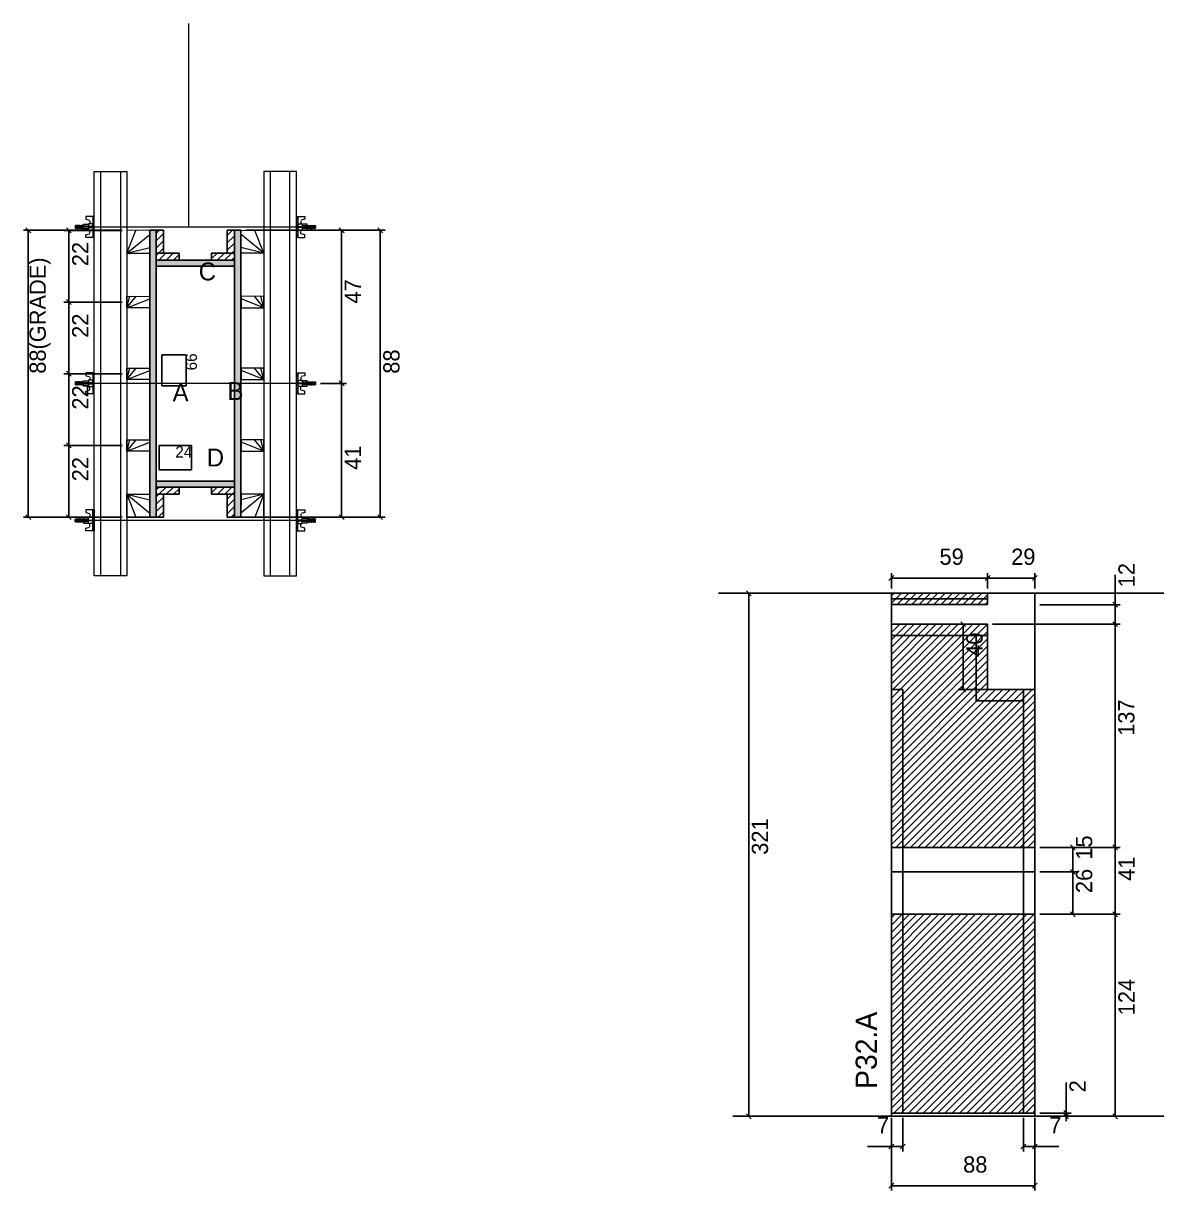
# Model space of a CAD drawing. Header units: metres. Extents: x 2913 to 4262, y 1805 to 2521.
# Drawn here: x 2913 to 3608, y 1805 to 2521 of the extents above; entities that cross this region are included whole.
import ezdxf

# ---------------------------------------------------------------- set-up
doc = ezdxf.new("R2010")
doc.units = ezdxf.units.M
for name, color, linetype in [('CHAPA', 7, 'Continuous'), ('COTA', 7, 'Continuous'), ('Hachura', 7, 'Continuous'), ('Madeira', 7, 'Continuous'), ('NIVEL 2° PAV.', 7, 'Continuous'), ('Nível', 7, 'Continuous'), ('Painéis', 7, 'Continuous'), ('Perfil Metálico', 7, 'Continuous'), ('SARR_2.2x7', 7, 'Continuous'), ('SARRAFO', 7, 'Continuous'), ('Texto Seção', 7, 'Continuous'), ('TEXTO_GERAL', 7, 'Continuous')]:
    doc.layers.add(name, color=color, linetype=linetype)

msp = doc.modelspace()

# ---------------------------------------------------------------- hatches: boundary and pattern name
at = {"layer": 'Hachura'}
h = msp.add_hatch(color=7, dxfattribs=at)
h.dxf.hatch_style = 1
h.paths.add_polyline_path([(2994.07, 2394.36), (2990.07, 2394.36), (2990.07, 2218.36), (2994.07, 2218.36), (2994.07, 2394.36)])
h = msp.add_hatch(dxfattribs=at)
h.set_pattern_fill('ANSI31')
h.paths.add_polyline_path([(2994.07, 2380.36), (2998.47, 2380.36), (2998.47, 2394.36), (2994.07, 2394.36), (2994.07, 2380.36)])
h = msp.add_hatch(dxfattribs=at)
h.set_pattern_fill('ANSI31')
h.paths.add_polyline_path([(3042.07, 2380.36), (3037.67, 2380.36), (3037.67, 2394.36), (3042.07, 2394.36), (3042.07, 2380.36)])
h = msp.add_hatch(color=7, dxfattribs=at)
h.dxf.hatch_style = 1
h.paths.add_polyline_path([(3042.07, 2394.36), (3046.07, 2394.36), (3046.07, 2218.36), (3042.07, 2218.36), (3042.07, 2394.36)])
h = msp.add_hatch(dxfattribs=at)
h.set_pattern_fill('ANSI31')
h.paths.add_polyline_path([(2994.07, 2375.96), (2994.07, 2380.36), (3008.07, 2380.36), (3008.07, 2375.96), (2994.07, 2375.96)])
h = msp.add_hatch(dxfattribs=at)
h.set_pattern_fill('ANSI31')
h.paths.add_polyline_path([(3042.07, 2375.96), (3042.07, 2380.36), (3028.07, 2380.36), (3028.07, 2375.96), (3042.07, 2375.96)])
h = msp.add_hatch(color=7, dxfattribs=at)
h.dxf.hatch_style = 1
h.paths.add_polyline_path([(3042.07, 2372.36), (3042.07, 2375.96), (2994.07, 2375.96), (2994.07, 2372.36), (3042.07, 2372.36)])
h = msp.add_hatch(color=7, dxfattribs=at)
h.dxf.hatch_style = 1
h.paths.add_polyline_path([(3042.07, 2372.36), (3042.07, 2375.96), (2994.07, 2375.96), (2994.07, 2372.36), (3042.07, 2372.36)])
h = msp.add_hatch(color=7, dxfattribs=at)
h.dxf.hatch_style = 1
h.paths.add_polyline_path([(3042.07, 2236.76), (3042.07, 2240.36), (2994.07, 2240.36), (2994.07, 2236.76), (3042.07, 2236.76)])
h = msp.add_hatch(color=7, dxfattribs=at)
h.dxf.hatch_style = 1
h.paths.add_polyline_path([(3042.07, 2236.76), (3042.07, 2240.36), (2994.07, 2240.36), (2994.07, 2236.76), (3042.07, 2236.76)])
h = msp.add_hatch(dxfattribs=at)
h.set_pattern_fill('ANSI31')
h.paths.add_polyline_path([(2994.07, 2232.36), (2994.07, 2236.76), (3008.07, 2236.76), (3008.07, 2232.36), (2994.07, 2232.36)])
h = msp.add_hatch(dxfattribs=at)
h.set_pattern_fill('ANSI31')
h.paths.add_polyline_path([(3042.07, 2232.36), (3042.07, 2236.76), (3028.07, 2236.76), (3028.07, 2232.36), (3042.07, 2232.36)])
h = msp.add_hatch(dxfattribs=at)
h.set_pattern_fill('ANSI31')
h.paths.add_polyline_path([(2994.07, 2232.36), (2998.47, 2232.36), (2998.47, 2218.36), (2994.07, 2218.36), (2994.07, 2232.36)])
h = msp.add_hatch(dxfattribs=at)
h.set_pattern_fill('ANSI31')
h.paths.add_polyline_path([(3042.07, 2232.36), (3037.67, 2232.36), (3037.67, 2218.36), (3042.07, 2218.36), (3042.07, 2232.36)])
h = msp.add_hatch(dxfattribs=at)
h.set_pattern_fill('ANSI31')
h.paths.add_polyline_path([(3533.23, 1974.65), (3445.23, 1974.65), (3445.23, 1852.65), (3533.23, 1852.65), (3533.23, 1974.65)])
h.paths.add_polyline_path([(3504.23, 2164.65), (3504.23, 2171.65), (3445.23, 2171.65), (3445.23, 2164.65), (3504.23, 2164.65)])
h.paths.add_polyline_path([(3533.23, 2112.65), (3504.23, 2112.65), (3504.23, 2152.65), (3445.23, 2152.65), (3445.23, 2112.65), (3445.23, 2112.65), (3445.23, 2015.65), (3533.23, 2015.65), (3533.23, 2112.65)])

# ---------------------------------------------------------------- linework, layer by layer
at = {"layer": 'CHAPA', "color": 1, "lineweight": 25}
for points in [[(2994.07, 2394.36), (2990.07, 2394.36), (2990.07, 2218.36), (2994.07, 2218.36)], [(2994.07, 2394.36), (2990.07, 2394.36), (2990.07, 2218.36), (2994.07, 2218.36)], [(3042.07, 2394.36), (3046.07, 2394.36), (3046.07, 2218.36), (3042.07, 2218.36)], [(3042.07, 2394.36), (3046.07, 2394.36), (3046.07, 2218.36), (3042.07, 2218.36)], [(3042.07, 2372.36), (3042.07, 2375.96), (2994.07, 2375.96), (2994.07, 2372.36)], [(3042.07, 2372.36), (3042.07, 2375.96), (2994.07, 2375.96), (2994.07, 2372.36)], [(3042.07, 2236.76), (3042.07, 2240.36), (2994.07, 2240.36), (2994.07, 2236.76)], [(3042.07, 2236.76), (3042.07, 2240.36), (2994.07, 2240.36), (2994.07, 2236.76)]]:
    msp.add_lwpolyline(points, close=True, dxfattribs=at)
at = {"layer": 'COTA', "color": 241, "lineweight": 25}
for p, q in [((2973.07, 2394.36), (2912.51, 2394.36)), ((2915.51, 2218.36), (2915.51, 2394.36)), ((2973.06, 2394.34), (2937.44, 2394.34)), ((2940.44, 2394.34), (2940.44, 2350.34)), ((3049.07, 2394.36), (3134.48, 2394.36)), ((3083.07, 2394.36), (3110.79, 2394.36)), ((3107.79, 2394.36), (3107.79, 2300.43)), ((3131.48, 2218.36), (3131.48, 2394.36)), ((2973.06, 2350.34), (2937.44, 2350.34)), ((2973.06, 2350.34), (2937.44, 2350.34)), ((2940.44, 2350.34), (2940.44, 2306.34)), ((2973.06, 2306.34), (2937.44, 2306.34)), ((2973.06, 2306.34), (2937.44, 2306.34)), ((2940.44, 2306.34), (2940.44, 2262.34)), ((3094.87, 2300.43), (3110.79, 2300.43)), ((3094.87, 2300.43), (3110.79, 2300.43)), ((3107.79, 2218.36), (3107.79, 2300.43)), ((2973.06, 2262.34), (2937.44, 2262.34)), ((2973.06, 2262.34), (2937.44, 2262.34)), ((2940.44, 2262.34), (2940.44, 2218.34)), ((2973.07, 2218.36), (2912.51, 2218.36)), ((2973.06, 2218.34), (2937.44, 2218.34)), ((3049.07, 2218.36), (3134.48, 2218.36)), ((3083.07, 2218.36), (3110.79, 2218.36)), ((3504.23, 2171.65), (3533.23, 2171.65)), ((3533.23, 2112.65), (3533.23, 2171.65)), ((3445.23, 2152.65), (3445.23, 2164.65))]:
    msp.add_line(p, q, dxfattribs=at)
at = {"layer": 'COTA', "color": 0, "lineweight": 25}
for p, q in [((2917.01, 2392.86), (2914.01, 2395.86)), ((2941.94, 2392.84), (2938.94, 2395.84)), ((3109.29, 2392.86), (3106.29, 2395.86)), ((3132.98, 2392.86), (3129.98, 2395.86)), ((2938.94, 2351.84), (2941.94, 2348.84)), ((2941.94, 2348.84), (2938.94, 2351.84)), ((2938.94, 2307.84), (2941.94, 2304.84)), ((2941.94, 2304.84), (2938.94, 2307.84)), ((3109.29, 2298.93), (3106.29, 2301.93)), ((3106.29, 2301.93), (3109.29, 2298.93)), ((2938.94, 2263.84), (2941.94, 2260.84)), ((2941.94, 2260.84), (2938.94, 2263.84)), ((2914.01, 2219.86), (2917.01, 2216.86)), ((2938.94, 2219.84), (2941.94, 2216.84)), ((3106.29, 2219.86), (3109.29, 2216.86)), ((3129.98, 2219.86), (3132.98, 2216.86)), ((3446.73, 2182.46), (3443.73, 2179.46)), ((3502.73, 2179.46), (3505.73, 2182.46)), ((3505.73, 2182.46), (3502.73, 2179.46)), ((3531.73, 2179.46), (3534.73, 2182.46)), ((3584.06, 2163.13), (3581.06, 2166.13)), ((3490.78, 2151.15), (3487.78, 2154.15)), ((3584.06, 2151.15), (3581.06, 2154.15)), ((3581.06, 2154.15), (3584.06, 2151.15)), ((3487.78, 2114.15), (3490.78, 2111.15)), ((3581.06, 2017.15), (3584.06, 2014.15)), ((3584.06, 1973.15), (3581.06, 1976.15)), ((3550.99, 1854.15), (3553.99, 1851.15)), ((3553.99, 1849.15), (3550.99, 1852.15)), ((3581.06, 1852.15), (3584.06, 1849.15)), ((3446.73, 1833.64), (3443.73, 1830.64)), ((3450.73, 1830.64), (3453.73, 1833.64)), ((3527.73, 1833.64), (3524.73, 1830.64)), ((3531.73, 1830.64), (3534.73, 1833.64)), ((3446.73, 1809.54), (3443.73, 1806.54)), ((3531.73, 1806.54), (3534.73, 1809.54))]:
    msp.add_line(p, q, dxfattribs=at)
at = {"layer": 'COTA', "color": 180, "lineweight": 25}
for p, q in [((3012.52, 2317.91), (2997.52, 2317.91)), ((2997.52, 2317.91), (2997.52, 2298.91)), ((3012.52, 2298.91), (3012.52, 2317.91)), ((2997.52, 2298.91), (3012.52, 2298.91)), ((3015.62, 2262.36), (2995.95, 2262.36)), ((2995.95, 2262.36), (2995.95, 2247.36)), ((3015.62, 2247.36), (3015.62, 2262.36)), ((2995.95, 2247.36), (3015.62, 2247.36))]:
    msp.add_line(p, q, dxfattribs=at)
at = {"layer": 'COTA', "color": 4, "lineweight": 25}
for p, q in [((3445.23, 2174.65), (3445.23, 2183.96)), ((3504.23, 2180.96), (3445.23, 2180.96)), ((3504.23, 2174.65), (3504.23, 2183.96)), ((3504.23, 2174.65), (3504.23, 2183.96)), ((3533.23, 2180.96), (3504.23, 2180.96)), ((3533.23, 2174.65), (3533.23, 2183.96)), ((3582.56, 2164.63), (3582.56, 2182.94)), ((3536.23, 2164.63), (3585.56, 2164.63)), ((3582.56, 2152.65), (3582.56, 2164.63)), ((3501.23, 2152.65), (3486.28, 2152.65)), ((3489.28, 2112.65), (3489.28, 2152.65)), ((3507.23, 2152.65), (3585.56, 2152.65)), ((3507.23, 2152.65), (3585.56, 2152.65)), ((3582.56, 2015.65), (3582.56, 2152.65)), ((3501.23, 2112.65), (3486.28, 2112.65)), ((3536.23, 2015.65), (3585.56, 2015.65)), ((3536.23, 1974.65), (3585.56, 1974.65)), ((3582.56, 1850.65), (3582.56, 1974.65)), ((3552.49, 1852.65), (3552.49, 1871.45)), ((3445.23, 1849.65), (3445.23, 1805.04)), ((3452.23, 1849.65), (3452.23, 1829.14)), ((3526.23, 1849.65), (3526.23, 1829.14)), ((3533.23, 1849.65), (3533.23, 1805.04)), ((3536.23, 1852.65), (3555.49, 1852.65)), ((3536.23, 1850.65), (3555.49, 1850.65)), ((3536.23, 1850.65), (3585.56, 1850.65)), ((3552.49, 1850.65), (3552.49, 1852.65)), ((3552.49, 1850.65), (3552.49, 1847.65)), ((3445.23, 1847.65), (3445.23, 1829.14)), ((3533.23, 1847.65), (3533.23, 1829.14)), ((3445.23, 1832.14), (3430.5, 1832.14)), ((3452.23, 1832.14), (3445.23, 1832.14)), ((3526.23, 1832.14), (3533.23, 1832.14)), ((3533.23, 1832.14), (3547.96, 1832.14)), ((3533.23, 1808.04), (3445.23, 1808.04))]:
    msp.add_line(p, q, dxfattribs=at)
at = {"layer": 'Hachura', "color": 0, "lineweight": 9}
for p, q in [((2950.91, 2402.81), (2950.91, 2401.13)), ((2950.91, 2401.13), (2953.12, 2400.55)), ((2956.07, 2402.81), (2950.93, 2402.81)), ((2953.36, 2400.24), (2953.36, 2398.3)), ((2955.15, 2402.67), (2956.07, 2402.67)), ((2955.15, 2402.46), (2956.07, 2402.46)), ((2955.15, 2402.12), (2956.07, 2402.12)), ((2955.15, 2401.66), (2956.07, 2401.66)), ((2955.15, 2400.82), (2956.07, 2400.82)), ((2955.17, 2402.81), (2955.17, 2389.91)), ((2955.17, 2402.81), (2955.17, 2397.65)), ((2956.07, 2389.91), (2956.07, 2402.81)), ((3080.99, 2402.67), (3080.06, 2402.67)), ((3080.99, 2402.46), (3080.06, 2402.46)), ((3080.99, 2402.12), (3080.06, 2402.12)), ((3080.99, 2401.66), (3080.06, 2401.66)), ((3080.99, 2400.82), (3080.06, 2400.82)), ((3080.07, 2389.91), (3080.07, 2402.81)), ((3080.07, 2402.81), (3085.21, 2402.81)), ((3080.97, 2402.81), (3080.97, 2389.91)), ((3080.97, 2402.81), (3080.97, 2397.65)), ((3082.78, 2400.24), (3082.78, 2398.3)), ((3085.23, 2401.13), (3083.02, 2400.55)), ((3085.23, 2402.81), (3085.23, 2401.13)), ((2944.59, 2397.39), (2944.27, 2397.07)), ((2944.27, 2397.07), (2944.27, 2395.78)), ((2944.59, 2395.46), (2944.27, 2395.78)), ((2944.91, 2397.39), (2944.59, 2397.39)), ((2944.59, 2395.46), (2944.59, 2397.39)), ((2945.23, 2395.46), (2944.59, 2396.75)), ((2945.16, 2395.36), (2944.59, 2396.49)), ((2944.59, 2395.97), (2944.93, 2395.3)), ((2944.59, 2395.72), (2944.72, 2395.46)), ((2944.91, 2397.39), (2945.88, 2395.46)), ((2944.91, 2397.39), (2945.88, 2395.46)), ((2945, 2397.47), (2946.09, 2395.3)), ((2945.23, 2395.46), (2945.88, 2395.46)), ((2946.32, 2395.36), (2945.25, 2397.5)), ((2946.07, 2397.39), (2945.43, 2397.39)), ((2946.4, 2395.46), (2945.43, 2397.39)), ((2946.07, 2397.39), (2947.04, 2395.46)), ((2946.17, 2397.47), (2947.25, 2395.3)), ((2947.04, 2395.46), (2946.4, 2395.46)), ((2947.48, 2395.36), (2946.41, 2397.5)), ((2947.23, 2397.39), (2946.59, 2397.39)), ((2947.56, 2395.46), (2946.59, 2397.39)), ((2946.8, 2397.39), (2946.59, 2397.39)), ((2947.23, 2397.39), (2948.2, 2395.46)), ((2947.33, 2397.47), (2948.41, 2395.3)), ((2947.77, 2395.46), (2947.56, 2395.46)), ((2948.64, 2395.36), (2947.57, 2397.5)), ((2948.39, 2397.39), (2947.75, 2397.39)), ((2948.72, 2395.46), (2947.75, 2397.39)), ((2947.77, 2395.46), (2948.2, 2395.46)), ((2948.39, 2397.39), (2949.36, 2395.46)), ((2948.72, 2395.46), (2949.36, 2395.46)), ((2949.36, 2396.23), (2948.73, 2397.5)), ((2949.36, 2396.49), (2948.91, 2397.39)), ((2949.36, 2397.39), (2948.91, 2397.39)), ((2949.36, 2394.68), (2949.36, 2398.04)), ((2949.36, 2398.04), (2952.59, 2398.04)), ((2949.36, 2397.01), (2952.59, 2397.01)), ((2949.36, 2395.46), (2952.59, 2395.46)), ((2952.59, 2394.68), (2949.36, 2394.68)), ((2949.43, 2394.68), (2949.43, 2398.04)), ((2952.59, 2398.3), (2952.59, 2394.43)), ((2955.17, 2398.3), (2952.59, 2398.3)), ((2952.59, 2394.43), (2952.59, 2394.68)), ((2952.59, 2394.43), (2952.59, 2394.68)), ((2952.59, 2394.43), (2955.17, 2394.43)), ((2955.17, 2396.67), (2953.17, 2396.67)), ((2953.17, 2396.16), (2955.17, 2396.16)), ((2953.36, 2392.48), (2953.36, 2394.43)), ((2955.15, 2399.4), (2956.07, 2399.4)), ((2955.15, 2393.33), (2956.07, 2393.33)), ((2955.17, 2396.36), (2955.17, 2398.3)), ((2955.17, 2397.65), (2955.17, 2397.01)), ((2955.17, 2396.37), (2956.07, 2396.37)), ((2955.49, 2397.32), (2955.27, 2397.32)), ((2955.29, 2395.39), (2955.73, 2395.39)), ((2955.92, 2397.32), (2955.49, 2397.32)), ((2956.07, 2390.86), (2956.07, 2398.68)), ((3080.99, 2399.4), (3080.06, 2399.4)), ((3080.07, 2390.87), (3080.07, 2398.68)), ((3080.97, 2396.37), (3080.07, 2396.37)), ((3080.99, 2393.34), (3080.07, 2393.34)), ((3080.22, 2397.32), (3080.65, 2397.32)), ((3080.85, 2395.39), (3080.41, 2395.39)), ((3080.65, 2397.32), (3080.86, 2397.32)), ((3080.97, 2396.36), (3080.97, 2398.3)), ((3080.97, 2398.3), (3083.55, 2398.3)), ((3080.97, 2397.65), (3080.97, 2397.01)), ((3080.97, 2396.67), (3082.97, 2396.67)), ((3082.97, 2396.16), (3080.97, 2396.16)), ((3083.55, 2394.43), (3080.97, 2394.43)), ((3082.78, 2392.48), (3082.78, 2394.43)), ((3083.55, 2398.3), (3083.55, 2394.43)), ((3086.78, 2398.04), (3083.55, 2398.04)), ((3086.78, 2397.01), (3083.55, 2397.01)), ((3086.78, 2395.46), (3083.55, 2395.46)), ((3083.55, 2394.68), (3086.78, 2394.68)), ((3083.55, 2394.43), (3083.55, 2394.68)), ((3083.55, 2394.43), (3083.55, 2394.68)), ((3086.71, 2394.68), (3086.71, 2398.04)), ((3086.78, 2394.68), (3086.78, 2398.04)), ((3086.78, 2396.23), (3087.41, 2397.5)), ((3087.74, 2397.39), (3086.78, 2395.46)), ((3086.78, 2396.49), (3087.23, 2397.39)), ((3086.78, 2397.39), (3087.23, 2397.39)), ((3087.42, 2395.46), (3086.78, 2395.46)), ((3087.42, 2395.46), (3088.39, 2397.39)), ((3087.5, 2395.36), (3088.57, 2397.5)), ((3088.81, 2397.47), (3087.73, 2395.3)), ((3087.74, 2397.39), (3088.39, 2397.39)), ((3088.9, 2397.39), (3087.94, 2395.46)), ((3088.37, 2395.46), (3087.94, 2395.46)), ((3088.37, 2395.46), (3088.58, 2395.46)), ((3088.58, 2395.46), (3089.55, 2397.39)), ((3088.66, 2395.36), (3089.73, 2397.5)), ((3089.97, 2397.47), (3088.89, 2395.3)), ((3088.9, 2397.39), (3089.55, 2397.39)), ((3090.07, 2397.39), (3089.1, 2395.46)), ((3089.1, 2395.46), (3089.74, 2395.46)), ((3089.34, 2397.39), (3089.55, 2397.39)), ((3089.74, 2395.46), (3090.71, 2397.39)), ((3089.82, 2395.36), (3090.89, 2397.5)), ((3091.13, 2397.47), (3090.05, 2395.3)), ((3090.07, 2397.39), (3090.71, 2397.39)), ((3091.23, 2397.39), (3090.26, 2395.46)), ((3091.23, 2397.39), (3090.26, 2395.46)), ((3090.9, 2395.46), (3090.26, 2395.46)), ((3090.9, 2395.46), (3091.55, 2396.75)), ((3090.98, 2395.36), (3091.55, 2396.49)), ((3091.55, 2395.97), (3091.21, 2395.3)), ((3091.23, 2397.39), (3091.55, 2397.39)), ((3091.55, 2395.72), (3091.42, 2395.46)), ((3091.55, 2397.4), (3091.87, 2397.07)), ((3091.55, 2395.46), (3091.55, 2397.4)), ((3091.55, 2395.46), (3091.87, 2395.78)), ((3091.87, 2397.07), (3091.87, 2395.78)), ((2950.91, 2391.59), (2953.12, 2392.17)), ((2950.91, 2389.91), (2950.91, 2391.59)), ((2955.17, 2389.91), (2950.91, 2389.91)), ((2955.15, 2391.9), (2956.07, 2391.9)), ((2955.15, 2391.06), (2956.07, 2391.06)), ((2955.15, 2390.6), (2956.07, 2390.6)), ((2955.15, 2390.26), (2956.07, 2390.26)), ((2955.15, 2390.05), (2956.07, 2390.05)), ((2955.17, 2389.91), (2956.07, 2389.91)), ((3080.99, 2391.9), (3080.06, 2391.9)), ((3080.99, 2391.06), (3080.06, 2391.06)), ((3080.99, 2390.6), (3080.06, 2390.6)), ((3080.99, 2390.26), (3080.06, 2390.26)), ((3080.99, 2390.05), (3080.06, 2390.05)), ((3080.97, 2389.91), (3080.07, 2389.91)), ((3080.97, 2389.91), (3085.23, 2389.91)), ((3085.23, 2391.59), (3083.02, 2392.17)), ((3085.23, 2389.91), (3085.23, 2391.59)), ((2950.91, 2306.81), (2950.91, 2305.13)), ((2956.07, 2306.81), (2950.93, 2306.81)), ((2955.15, 2306.67), (2956.07, 2306.67)), ((2955.17, 2306.81), (2955.17, 2293.91)), ((2955.17, 2306.81), (2955.17, 2301.65)), ((2956.07, 2293.91), (2956.07, 2306.81)), ((3080.99, 2306.67), (3080.06, 2306.67)), ((3080.07, 2293.91), (3080.07, 2306.81)), ((3080.07, 2306.81), (3085.21, 2306.81)), ((3080.97, 2306.81), (3080.97, 2293.91)), ((3080.97, 2306.81), (3080.97, 2301.65)), ((3085.23, 2306.81), (3085.23, 2305.13)), ((2944.59, 2301.39), (2944.27, 2301.07)), ((2944.27, 2301.07), (2944.27, 2299.78)), ((2944.59, 2299.46), (2944.27, 2299.78)), ((2944.91, 2301.39), (2944.59, 2301.39)), ((2944.59, 2299.46), (2944.59, 2301.39)), ((2945.23, 2299.46), (2944.59, 2300.75)), ((2945.16, 2299.36), (2944.59, 2300.49)), ((2944.59, 2299.97), (2944.93, 2299.3)), ((2944.59, 2299.72), (2944.72, 2299.46)), ((2944.91, 2301.39), (2945.88, 2299.46)), ((2944.91, 2301.39), (2945.88, 2299.46)), ((2945, 2301.47), (2946.09, 2299.3)), ((2945.23, 2299.46), (2945.88, 2299.46)), ((2946.32, 2299.36), (2945.25, 2301.5)), ((2946.07, 2301.39), (2945.43, 2301.39)), ((2946.4, 2299.46), (2945.43, 2301.39)), ((2946.07, 2301.39), (2947.04, 2299.46)), ((2946.17, 2301.47), (2947.25, 2299.3)), ((2947.04, 2299.46), (2946.4, 2299.46)), ((2947.48, 2299.36), (2946.41, 2301.5)), ((2947.23, 2301.39), (2946.59, 2301.39)), ((2947.56, 2299.46), (2946.59, 2301.39)), ((2946.8, 2301.39), (2946.59, 2301.39)), ((2947.23, 2301.39), (2948.2, 2299.46)), ((2947.33, 2301.47), (2948.41, 2299.3)), ((2947.77, 2299.46), (2947.56, 2299.46)), ((2948.64, 2299.36), (2947.57, 2301.5)), ((2948.39, 2301.39), (2947.75, 2301.39)), ((2948.72, 2299.46), (2947.75, 2301.39)), ((2947.77, 2299.46), (2948.2, 2299.46)), ((2948.39, 2301.39), (2949.36, 2299.46)), ((2948.72, 2299.46), (2949.36, 2299.46)), ((2949.36, 2300.23), (2948.73, 2301.5)), ((2949.36, 2300.49), (2948.91, 2301.39)), ((2949.36, 2301.39), (2948.91, 2301.39)), ((2949.36, 2298.68), (2949.36, 2302.04)), ((2949.36, 2302.04), (2952.59, 2302.04)), ((2949.36, 2301.01), (2952.59, 2301.01)), ((2949.36, 2299.46), (2952.59, 2299.46)), ((2949.43, 2298.68), (2949.43, 2302.04)), ((2950.91, 2305.13), (2953.12, 2304.55)), ((2952.59, 2302.3), (2952.59, 2298.43)), ((2955.17, 2302.3), (2952.59, 2302.3)), ((2955.17, 2300.67), (2953.17, 2300.67)), ((2953.17, 2300.16), (2955.17, 2300.16)), ((2953.36, 2304.24), (2953.36, 2302.3)), ((2955.15, 2306.46), (2956.07, 2306.46)), ((2955.15, 2306.12), (2956.07, 2306.12)), ((2955.15, 2305.66), (2956.07, 2305.66)), ((2955.15, 2304.82), (2956.07, 2304.82)), ((2955.15, 2303.4), (2956.07, 2303.4)), ((2955.17, 2300.36), (2955.17, 2302.3)), ((2955.17, 2301.65), (2955.17, 2301.01)), ((2955.17, 2300.37), (2956.07, 2300.37)), ((2955.49, 2301.32), (2955.27, 2301.32)), ((2955.92, 2301.32), (2955.49, 2301.32)), ((2956.07, 2294.86), (2956.07, 2302.68)), ((3080.99, 2306.46), (3080.06, 2306.46)), ((3080.99, 2306.12), (3080.06, 2306.12)), ((3080.99, 2305.66), (3080.06, 2305.66)), ((3080.99, 2304.82), (3080.06, 2304.82)), ((3080.99, 2303.4), (3080.06, 2303.4)), ((3080.07, 2294.86), (3080.07, 2302.68)), ((3080.97, 2300.37), (3080.07, 2300.37)), ((3080.22, 2301.32), (3080.65, 2301.32)), ((3080.65, 2301.32), (3080.86, 2301.32)), ((3080.97, 2300.36), (3080.97, 2302.3)), ((3080.97, 2302.3), (3083.55, 2302.3)), ((3080.97, 2301.65), (3080.97, 2301.01)), ((3080.97, 2300.67), (3082.97, 2300.67)), ((3082.97, 2300.16), (3080.97, 2300.16)), ((3082.78, 2304.24), (3082.78, 2302.3)), ((3085.23, 2305.13), (3083.02, 2304.55)), ((3083.55, 2302.3), (3083.55, 2298.43)), ((3086.78, 2302.04), (3083.55, 2302.04)), ((3086.78, 2301.01), (3083.55, 2301.01)), ((3086.78, 2299.46), (3083.55, 2299.46)), ((3086.71, 2298.68), (3086.71, 2302.04)), ((3086.78, 2298.68), (3086.78, 2302.04)), ((3086.78, 2300.23), (3087.41, 2301.5)), ((3087.74, 2301.39), (3086.78, 2299.46)), ((3086.78, 2300.49), (3087.23, 2301.39)), ((3086.78, 2301.39), (3087.23, 2301.39)), ((3087.42, 2299.46), (3086.78, 2299.46)), ((3087.42, 2299.46), (3088.39, 2301.39)), ((3087.5, 2299.36), (3088.57, 2301.5)), ((3088.81, 2301.47), (3087.73, 2299.3)), ((3087.74, 2301.39), (3088.39, 2301.39)), ((3088.9, 2301.39), (3087.94, 2299.46)), ((3088.37, 2299.46), (3087.94, 2299.46)), ((3088.37, 2299.46), (3088.58, 2299.46)), ((3088.58, 2299.46), (3089.55, 2301.39)), ((3088.66, 2299.36), (3089.73, 2301.5)), ((3089.97, 2301.47), (3088.89, 2299.3)), ((3088.9, 2301.39), (3089.55, 2301.39)), ((3090.07, 2301.39), (3089.1, 2299.46)), ((3089.1, 2299.46), (3089.74, 2299.46)), ((3089.34, 2301.39), (3089.55, 2301.39)), ((3089.74, 2299.46), (3090.71, 2301.39)), ((3089.82, 2299.36), (3090.89, 2301.5)), ((3091.13, 2301.47), (3090.05, 2299.3)), ((3090.07, 2301.39), (3090.71, 2301.39)), ((3091.23, 2301.39), (3090.26, 2299.46)), ((3091.23, 2301.39), (3090.26, 2299.46)), ((3090.9, 2299.46), (3090.26, 2299.46)), ((3090.9, 2299.46), (3091.55, 2300.75)), ((3090.98, 2299.36), (3091.55, 2300.49)), ((3091.55, 2299.97), (3091.21, 2299.3)), ((3091.23, 2301.39), (3091.55, 2301.39)), ((3091.55, 2299.72), (3091.42, 2299.46)), ((3091.55, 2301.39), (3091.87, 2301.07)), ((3091.55, 2299.46), (3091.55, 2301.39)), ((3091.55, 2299.46), (3091.87, 2299.78)), ((3091.87, 2301.07), (3091.87, 2299.78)), ((2952.59, 2298.68), (2949.36, 2298.68)), ((2950.91, 2295.59), (2953.12, 2296.17)), ((2950.91, 2293.91), (2950.91, 2295.59)), ((2955.17, 2293.91), (2950.91, 2293.91)), ((2952.59, 2298.43), (2952.59, 2298.68)), ((2952.59, 2298.43), (2952.59, 2298.68)), ((2952.59, 2298.43), (2955.17, 2298.43)), ((2953.36, 2296.48), (2953.36, 2298.43)), ((2955.15, 2297.33), (2956.07, 2297.33)), ((2955.15, 2295.9), (2956.07, 2295.9)), ((2955.15, 2295.06), (2956.07, 2295.06)), ((2955.15, 2294.6), (2956.07, 2294.6)), ((2955.15, 2294.26), (2956.07, 2294.26)), ((2955.15, 2294.05), (2956.07, 2294.05)), ((2955.17, 2293.91), (2956.07, 2293.91)), ((2955.29, 2299.39), (2955.73, 2299.39)), ((3080.99, 2295.9), (3080.06, 2295.9)), ((3080.99, 2295.06), (3080.06, 2295.06)), ((3080.99, 2294.6), (3080.06, 2294.6)), ((3080.99, 2294.26), (3080.06, 2294.26)), ((3080.99, 2294.05), (3080.06, 2294.05)), ((3080.99, 2297.34), (3080.07, 2297.34)), ((3080.97, 2293.91), (3080.07, 2293.91)), ((3080.85, 2299.39), (3080.41, 2299.39)), ((3083.55, 2298.43), (3080.97, 2298.43)), ((3080.97, 2293.91), (3085.23, 2293.91)), ((3082.78, 2296.48), (3082.78, 2298.43)), ((3085.23, 2295.59), (3083.02, 2296.17)), ((3083.55, 2298.68), (3086.78, 2298.68)), ((3083.55, 2298.43), (3083.55, 2298.68)), ((3083.55, 2298.43), (3083.55, 2298.68)), ((3085.23, 2293.91), (3085.23, 2295.59)), ((2955.17, 2222.81), (2950.91, 2222.81)), ((2950.91, 2222.81), (2950.91, 2221.13)), ((2950.91, 2221.13), (2953.12, 2220.55)), ((2955.15, 2222.67), (2956.07, 2222.67)), ((2955.15, 2222.46), (2956.07, 2222.46)), ((2955.15, 2222.12), (2956.07, 2222.12)), ((2955.15, 2221.66), (2956.07, 2221.66)), ((2955.15, 2220.82), (2956.07, 2220.82)), ((2955.17, 2209.91), (2955.17, 2222.81)), ((2955.17, 2222.81), (2956.07, 2222.81)), ((2956.07, 2222.81), (2956.07, 2209.91)), ((2956.07, 2221.85), (2956.07, 2214.04)), ((3080.99, 2222.67), (3080.06, 2222.67)), ((3080.99, 2222.46), (3080.06, 2222.46)), ((3080.99, 2222.12), (3080.06, 2222.12)), ((3080.99, 2221.66), (3080.06, 2221.66)), ((3080.99, 2220.82), (3080.06, 2220.82)), ((3080.07, 2222.81), (3080.07, 2209.91)), ((3080.97, 2222.81), (3080.07, 2222.81)), ((3080.07, 2221.85), (3080.07, 2214.04)), ((3080.97, 2209.91), (3080.97, 2222.81)), ((3080.97, 2222.81), (3085.23, 2222.81)), ((3085.23, 2221.13), (3083.02, 2220.55)), ((3085.23, 2222.81), (3085.23, 2221.13)), ((2944.59, 2217.26), (2944.27, 2216.94)), ((2944.27, 2215.65), (2944.27, 2216.94)), ((2944.59, 2215.32), (2944.27, 2215.65)), ((2944.59, 2216.75), (2944.93, 2217.42)), ((2945.16, 2217.36), (2944.59, 2216.23)), ((2944.59, 2217), (2944.72, 2217.26)), ((2945.23, 2217.26), (2944.59, 2215.97)), ((2944.59, 2217.26), (2944.59, 2215.32)), ((2944.91, 2215.33), (2944.59, 2215.33)), ((2944.91, 2215.33), (2945.88, 2217.26)), ((2944.91, 2215.33), (2945.88, 2217.26)), ((2945, 2215.25), (2946.09, 2217.42)), ((2945.23, 2217.26), (2945.88, 2217.26)), ((2946.32, 2217.36), (2945.25, 2215.22)), ((2946.4, 2217.26), (2945.43, 2215.33)), ((2946.07, 2215.33), (2945.43, 2215.33)), ((2946.07, 2215.33), (2947.04, 2217.26)), ((2946.17, 2215.25), (2947.25, 2217.42)), ((2947.04, 2217.26), (2946.4, 2217.26)), ((2947.48, 2217.36), (2946.41, 2215.22)), ((2947.56, 2217.26), (2946.59, 2215.33)), ((2947.23, 2215.33), (2946.59, 2215.33)), ((2946.8, 2215.33), (2946.59, 2215.33)), ((2947.23, 2215.33), (2948.2, 2217.26)), ((2947.33, 2215.25), (2948.41, 2217.42)), ((2947.77, 2217.26), (2947.56, 2217.26)), ((2948.64, 2217.36), (2947.57, 2215.22)), ((2948.72, 2217.26), (2947.75, 2215.33)), ((2948.39, 2215.33), (2947.75, 2215.33)), ((2947.77, 2217.26), (2948.2, 2217.26)), ((2948.39, 2215.33), (2949.36, 2217.26)), ((2948.72, 2217.26), (2949.36, 2217.26)), ((2949.36, 2216.49), (2948.73, 2215.22)), ((2949.36, 2216.23), (2948.91, 2215.33)), ((2949.36, 2215.33), (2948.91, 2215.33)), ((2949.36, 2218.03), (2949.36, 2214.68)), ((2952.59, 2218.03), (2949.36, 2218.03)), ((2949.36, 2217.26), (2952.59, 2217.26)), ((2949.36, 2215.71), (2952.59, 2215.71)), ((2949.36, 2214.68), (2952.59, 2214.68)), ((2949.43, 2218.03), (2949.43, 2214.68)), ((2952.59, 2214.42), (2952.59, 2218.29)), ((2952.59, 2218.29), (2955.17, 2218.29)), ((2952.59, 2218.29), (2952.59, 2218.03)), ((2952.59, 2218.29), (2952.59, 2218.03)), ((2955.17, 2214.42), (2952.59, 2214.42)), ((2953.17, 2216.56), (2955.17, 2216.56)), ((2955.17, 2216.05), (2953.17, 2216.05)), ((2953.36, 2220.24), (2953.36, 2218.29)), ((2953.36, 2212.48), (2953.36, 2214.42)), ((2955.15, 2219.38), (2956.07, 2219.38)), ((2955.17, 2216.36), (2955.17, 2214.42)), ((2955.17, 2216.35), (2956.07, 2216.35)), ((2955.17, 2215.07), (2955.17, 2215.71)), ((2955.17, 2209.91), (2955.17, 2215.07)), ((2955.49, 2215.4), (2955.27, 2215.4)), ((2955.29, 2217.33), (2955.73, 2217.33)), ((2955.92, 2215.4), (2955.49, 2215.4)), ((3080.99, 2219.38), (3080.07, 2219.38)), ((3080.97, 2216.35), (3080.07, 2216.35)), ((3080.22, 2215.4), (3080.65, 2215.4)), ((3080.85, 2217.33), (3080.41, 2217.33)), ((3080.65, 2215.4), (3080.86, 2215.4)), ((3083.55, 2218.29), (3080.97, 2218.29)), ((3082.97, 2216.56), (3080.97, 2216.56)), ((3080.97, 2216.36), (3080.97, 2214.42)), ((3080.97, 2216.05), (3082.97, 2216.05)), ((3080.97, 2215.07), (3080.97, 2215.71)), ((3080.97, 2209.91), (3080.97, 2215.07)), ((3080.97, 2214.42), (3083.55, 2214.42)), ((3082.78, 2220.24), (3082.78, 2218.29)), ((3082.78, 2212.48), (3082.78, 2214.42)), ((3083.55, 2214.42), (3083.55, 2218.29)), ((3083.55, 2218.29), (3083.55, 2218.03)), ((3083.55, 2218.29), (3083.55, 2218.03)), ((3083.55, 2218.03), (3086.78, 2218.03)), ((3086.78, 2217.26), (3083.55, 2217.26)), ((3086.78, 2215.71), (3083.55, 2215.71)), ((3086.78, 2214.68), (3083.55, 2214.68)), ((3086.71, 2218.03), (3086.71, 2214.68)), ((3086.78, 2218.03), (3086.78, 2214.68)), ((3087.42, 2217.26), (3086.78, 2217.26)), ((3087.74, 2215.33), (3086.78, 2217.26)), ((3086.78, 2216.49), (3087.41, 2215.22)), ((3086.78, 2216.23), (3087.23, 2215.33)), ((3086.78, 2215.33), (3087.23, 2215.33)), ((3087.42, 2217.26), (3088.39, 2215.33)), ((3087.5, 2217.36), (3088.57, 2215.22)), ((3088.81, 2215.25), (3087.73, 2217.42)), ((3087.74, 2215.33), (3088.39, 2215.33)), ((3088.37, 2217.26), (3087.94, 2217.26)), ((3088.9, 2215.33), (3087.94, 2217.26)), ((3088.37, 2217.26), (3088.58, 2217.26)), ((3088.58, 2217.26), (3089.55, 2215.33)), ((3088.66, 2217.36), (3089.73, 2215.22)), ((3089.97, 2215.25), (3088.89, 2217.42)), ((3088.9, 2215.33), (3089.55, 2215.33)), ((3089.1, 2217.26), (3089.74, 2217.26)), ((3090.07, 2215.33), (3089.1, 2217.26)), ((3089.34, 2215.33), (3089.55, 2215.33)), ((3089.74, 2217.26), (3090.71, 2215.33)), ((3089.82, 2217.36), (3090.89, 2215.22)), ((3091.13, 2215.25), (3090.05, 2217.42)), ((3090.07, 2215.33), (3090.71, 2215.33)), ((3091.23, 2215.33), (3090.26, 2217.26)), ((3090.9, 2217.26), (3090.26, 2217.26)), ((3091.23, 2215.33), (3090.26, 2217.26)), ((3090.9, 2217.26), (3091.55, 2215.97)), ((3090.98, 2217.36), (3091.55, 2216.23)), ((3091.55, 2216.74), (3091.21, 2217.42)), ((3091.23, 2215.33), (3091.55, 2215.33)), ((3091.55, 2217), (3091.42, 2217.26)), ((3091.55, 2217.26), (3091.87, 2216.94)), ((3091.55, 2217.26), (3091.55, 2215.32)), ((3091.55, 2215.32), (3091.87, 2215.65)), ((3091.87, 2215.65), (3091.87, 2216.94)), ((2950.91, 2211.59), (2953.12, 2212.17)), ((2950.91, 2209.91), (2950.91, 2211.59)), ((2956.07, 2209.91), (2950.93, 2209.91)), ((2955.15, 2213.32), (2956.07, 2213.32)), ((2955.15, 2211.9), (2956.07, 2211.9)), ((2955.15, 2211.06), (2956.07, 2211.06)), ((2955.15, 2210.6), (2956.07, 2210.6)), ((2955.15, 2210.26), (2956.07, 2210.26)), ((2955.15, 2210.05), (2956.07, 2210.05)), ((3080.99, 2213.32), (3080.06, 2213.32)), ((3080.99, 2211.9), (3080.06, 2211.9)), ((3080.99, 2211.06), (3080.06, 2211.06)), ((3080.99, 2210.6), (3080.06, 2210.6)), ((3080.99, 2210.26), (3080.06, 2210.26)), ((3080.99, 2210.05), (3080.06, 2210.05)), ((3080.07, 2209.91), (3085.21, 2209.91)), ((3085.23, 2211.59), (3083.02, 2212.17)), ((3085.23, 2209.91), (3085.23, 2211.59))]:
    msp.add_line(p, q, dxfattribs=at)
at = {"layer": 'Hachura', "color": 251, "lineweight": 9}
for p, q in [((3090.87, 2396.36), (2949.07, 2396.37)), ((3090.87, 2300.36), (2949.07, 2300.37)), ((3090.87, 2216.36), (2949.07, 2216.35))]:
    msp.add_line(p, q, dxfattribs=at)
at = {"layer": 'Madeira', "color": 126, "lineweight": 18}
for p, q in [((2976.07, 2380.34), (2981.48, 2394.34)), ((3060.07, 2380.34), (3054.65, 2394.34)), ((2976.07, 2380.34), (2990.06, 2391.87)), ((3060.07, 2380.34), (3046.08, 2391.87)), ((2976.07, 2380.34), (2990.07, 2383.84)), ((3060.07, 2380.34), (3046.07, 2383.84)), ((2976.06, 2346.84), (2981.81, 2353.85)), ((2976.06, 2346.84), (2977.8, 2353.85)), ((2976.06, 2346.84), (2990.06, 2352.29)), ((3060.08, 2346.84), (3046.08, 2352.29)), ((3060.08, 2346.84), (3054.33, 2353.85)), ((3060.08, 2346.84), (3058.34, 2353.85)), ((2976.06, 2302.84), (2981.81, 2309.85)), ((2976.06, 2302.84), (2977.8, 2309.85)), ((2976.06, 2302.84), (2990.06, 2308.29)), ((3060.08, 2302.84), (3046.08, 2308.29)), ((3060.08, 2302.84), (3054.33, 2309.85)), ((3060.08, 2302.84), (3058.34, 2309.85)), ((2976.06, 2258.84), (2981.81, 2265.85)), ((2976.06, 2258.84), (2977.8, 2265.85)), ((2976.06, 2258.84), (2990.06, 2264.29)), ((3060.08, 2258.84), (3046.08, 2264.29)), ((3060.08, 2258.84), (3054.33, 2265.85)), ((3060.08, 2258.84), (3058.34, 2265.85)), ((2976.05, 2232.34), (2990.07, 2220.84)), ((2976.05, 2232.34), (2990.06, 2228.88)), ((2976.05, 2232.34), (2981.5, 2218.35)), ((3060.08, 2232.34), (3046.07, 2220.84)), ((3060.08, 2232.34), (3046.08, 2228.88)), ((3060.08, 2232.34), (3054.64, 2218.35))]:
    msp.add_line(p, q, dxfattribs=at)
for points in [[(2976.06, 2218.34), (2990.06, 2218.36), (2990.06, 2394.35), (2976.06, 2394.34)], [(2976.07, 2380.34), (2990.07, 2380.35), (2990.06, 2394.35), (2976.06, 2394.34)], [(3060.07, 2380.34), (3046.07, 2380.35), (3046.08, 2394.35), (3060.08, 2394.34)], [(3060.08, 2218.34), (3046.08, 2218.36), (3046.08, 2394.35), (3060.08, 2394.34)], [(2976.06, 2346.84), (2976.05, 2353.84), (2990.05, 2353.86), (2990.06, 2346.86)], [(3060.08, 2346.84), (3060.08, 2353.84), (3046.08, 2353.86), (3046.08, 2346.86)], [(2976.06, 2302.84), (2976.05, 2309.84), (2990.05, 2309.86), (2990.06, 2302.86)], [(3060.08, 2302.84), (3060.08, 2309.84), (3046.08, 2309.86), (3046.08, 2302.86)], [(2976.06, 2258.84), (2976.05, 2265.84), (2990.05, 2265.86), (2990.06, 2258.86)], [(3060.08, 2258.84), (3060.08, 2265.84), (3046.08, 2265.86), (3046.08, 2258.86)], [(2976.05, 2232.34), (2990.05, 2232.36), (2990.07, 2218.36), (2976.07, 2218.34)], [(3060.08, 2232.34), (3046.08, 2232.36), (3046.07, 2218.36), (3060.07, 2218.34)]]:
    msp.add_lwpolyline(points, close=True, dxfattribs=at)
at = {"layer": 'NIVEL 2° PAV.', "color": 4, "lineweight": 25}
for p, q in [((3354.58, 2171.65), (3360.74, 2171.65)), ((3357.74, 1850.65), (3357.74, 2171.65)), ((3355.4, 1850.65), (3354.74, 1850.65))]:
    msp.add_line(p, q, dxfattribs=at)
at = {"layer": 'NIVEL 2° PAV.', "color": 0, "lineweight": 25}
for p, q in [((3359.24, 2170.15), (3356.24, 2173.15)), ((3356.24, 1852.15), (3359.24, 1849.15))]:
    msp.add_line(p, q, dxfattribs=at)
at = {"layer": 'Nível', "color": 4, "lineweight": 25}
for p, q in [((3339.1, 2171.65), (4187.74, 2171.65)), ((3347.9, 1850.65), (4187.74, 1850.65))]:
    msp.add_line(p, q, dxfattribs=at)
at = {"layer": 'Painéis', "color": 200, "lineweight": 25}
for p, q in [((3445.23, 2152.65), (3445.23, 2112.65)), ((3504.23, 2152.65), (3445.23, 2152.65)), ((3504.23, 2112.65), (3504.23, 2152.65)), ((3445.23, 2112.65), (3445.23, 2015.65)), ((3533.23, 2112.65), (3504.23, 2112.65)), ((3533.23, 2015.65), (3533.23, 2112.65)), ((3445.23, 2015.65), (3533.23, 2015.65)), ((3445.23, 2015.65), (3533.23, 2015.65)), ((3445.23, 1974.65), (3445.23, 2015.65)), ((3533.23, 1974.65), (3533.23, 2015.65)), ((3445.23, 2000.65), (3533.23, 2000.65)), ((3445.23, 1974.65), (3533.23, 1974.65)), ((3445.23, 1974.65), (3445.23, 1852.65)), ((3445.23, 1974.65), (3533.23, 1974.65)), ((3533.23, 1852.65), (3533.23, 1974.65)), ((3445.23, 1852.65), (3533.23, 1852.65))]:
    msp.add_line(p, q, dxfattribs=at)
at = {"layer": 'Painéis', "color": 4, "lineweight": 25}
for p, q in [((3536.23, 2015.65), (3585.56, 2015.65)), ((3536.23, 2015.65), (3559.57, 2015.65)), ((3556.57, 2000.65), (3556.57, 2015.65)), ((3582.56, 1974.65), (3582.56, 2015.65)), ((3536.23, 2000.65), (3559.57, 2000.65)), ((3536.23, 2000.65), (3559.57, 2000.65)), ((3556.57, 2000.65), (3556.57, 1974.65)), ((3536.23, 1974.65), (3585.56, 1974.65)), ((3536.23, 1974.65), (3559.57, 1974.65))]:
    msp.add_line(p, q, dxfattribs=at)
at = {"layer": 'Painéis', "color": 0, "lineweight": 25}
for p, q in [((3558.07, 2014.15), (3555.07, 2017.15)), ((3584.06, 2014.15), (3581.06, 2017.15)), ((3558.07, 1999.15), (3555.07, 2002.15)), ((3555.07, 2002.15), (3558.07, 1999.15)), ((3555.07, 1976.15), (3558.07, 1973.15)), ((3581.06, 1976.15), (3584.06, 1973.15))]:
    msp.add_line(p, q, dxfattribs=at)
at = {"layer": 'Painéis', "color": 200, "lineweight": 25}
for points in [[(2994.07, 2240.36), (3042.07, 2240.36), (3042.07, 2372.36), (2994.07, 2372.36)], [(3504.23, 2164.65), (3445.23, 2164.65), (3445.23, 2171.65), (3504.23, 2171.65)], [(3533.23, 1852.65), (3445.23, 1852.65), (3445.23, 1850.65), (3533.23, 1850.65)]]:
    msp.add_lwpolyline(points, close=True, dxfattribs=at)
at = {"layer": 'Perfil Metálico', "color": 224, "lineweight": 18}
for points in [[(2956.07, 2430.36), (2976.07, 2430.36), (2976.07, 2182.36), (2956.07, 2182.36)], [(2972.07, 2182.36), (2960.07, 2182.36), (2960.07, 2430.36), (2972.07, 2430.36)], [(3080.07, 2430.36), (3060.07, 2430.36), (3060.07, 2182.36), (3080.07, 2182.36)], [(3064.07, 2182.36), (3076.07, 2182.36), (3076.07, 2430.36), (3064.07, 2430.36)]]:
    msp.add_lwpolyline(points, close=True, dxfattribs=at)
at = {"layer": 'SARR_2.2x7', "color": 40, "lineweight": 25}
for p, q in [((3504.23, 2168.15), (3445.23, 2168.15)), ((3504.23, 2145.65), (3445.23, 2145.65)), ((3497.23, 2112.65), (3497.23, 2145.65)), ((3452.23, 2112.65), (3445.23, 2112.65)), ((3452.23, 2015.65), (3452.23, 2112.65)), ((3504.23, 2112.65), (3497.23, 2112.65)), ((3497.23, 2112.65), (3497.23, 2105.65)), ((3526.23, 2015.65), (3526.23, 2112.65)), ((3526.23, 2105.65), (3497.23, 2105.65)), ((3452.23, 1974.65), (3452.23, 2015.65)), ((3526.23, 1974.65), (3526.23, 2015.65)), ((3452.23, 1852.65), (3452.23, 1974.65)), ((3526.23, 1852.65), (3526.23, 1974.65))]:
    msp.add_line(p, q, dxfattribs=at)
at = {"layer": 'SARRAFO', "color": 251, "lineweight": 25}
for points in [[(2998.47, 2394.36), (2998.47, 2380.36), (2994.07, 2380.36), (2994.07, 2394.36)], [(3037.67, 2394.36), (3037.67, 2380.36), (3042.07, 2380.36), (3042.07, 2394.36)], [(3008.07, 2380.36), (2994.07, 2380.36), (2994.07, 2375.96), (3008.07, 2375.96)], [(3028.07, 2380.36), (3042.07, 2380.36), (3042.07, 2375.96), (3028.07, 2375.96)], [(3008.07, 2236.76), (2994.07, 2236.76), (2994.07, 2232.36), (3008.07, 2232.36)], [(3028.07, 2236.76), (3042.07, 2236.76), (3042.07, 2232.36), (3028.07, 2232.36)], [(2998.47, 2218.36), (2998.47, 2232.36), (2994.07, 2232.36), (2994.07, 2218.36)], [(3037.67, 2218.36), (3037.67, 2232.36), (3042.07, 2232.36), (3042.07, 2218.36)]]:
    msp.add_lwpolyline(points, close=True, dxfattribs=at)
at = {"layer": 'Texto Seção', "color": 252, "lineweight": 15}
msp.add_line((3013.97, 2396.36), (3013.97, 2521.36), dxfattribs=at)

# ---------------------------------------------------------------- texts
at = {"layer": 'COTA', "color": 241, "lineweight": 25}
for s, p in [('22', (2952.44, 2372.34)), ('88(GRADE)', (2926.29, 2306.36)), ('47', (3119.72, 2349.36)), ('22', (2952.44, 2328.34)), ('88', (3143.38, 2306.36)), ('22', (2952.44, 2284.34)), ('41', (3119.72, 2247.36)), ('22', (2952.44, 2240.34))]:
    msp.add_text(s, height=10, rotation=90, dxfattribs=at).set_placement(p)
at = {"layer": 'COTA', "color": 1, "lineweight": 25}
msp.add_text('66', height=7, rotation=90, dxfattribs=at).set_placement((3019.02, 2308.41))
msp.add_text('24', height=7, dxfattribs=at).set_placement((3005.78, 2254.86))
at = {"layer": 'COTA', "color": 240, "lineweight": 25}
for s, p in [('59', (3474.73, 2189.09)), ('29', (3518.73, 2189.04)), ('7', (3436.36, 1840.21)), ('7', (3542.09, 1840.21)), ('88', (3489.23, 1816.13))]:
    msp.add_text(s, height=10, dxfattribs=at).set_placement(p)
for s, p in [('12', (3594.5, 2175.29)), ('40', (3501.18, 2132.65)), ('137', (3594.34, 2084.15)), ('124', (3594.49, 1912.65)), ('2', (3564.49, 1865.39))]:
    msp.add_text(s, height=10, rotation=90, dxfattribs=at).set_placement(p)
at = {"layer": 'NIVEL 2° PAV.', "color": 240, "lineweight": 25}
msp.add_text('321', height=10, rotation=90, dxfattribs=at).set_placement((3369.52, 2011.15))
at = {"layer": 'Painéis', "color": 240, "lineweight": 25}
for s, p in [('15', (3568.46, 2008.15)), ('41', (3594.49, 1995.15)), ('26', (3568.47, 1987.65))]:
    msp.add_text(s, height=10, rotation=90, dxfattribs=at).set_placement(p)
at = {"layer": 'Texto Seção', "color": 7, "lineweight": 15}
msp.add_text('P32.A', height=13, rotation=90, dxfattribs=at).set_placement((3436.28, 1867.48))
at = {"layer": 'TEXTO_GERAL', "color": 7, "lineweight": 25}
for s, p in [('C', (3020.13, 2363.61)), ('A', (3004.1, 2289.4)), ('B', (3037.77, 2290.2)), ('D', (3025.07, 2249.43))]:
    msp.add_text(s, height=11, dxfattribs=at).set_placement(p)

doc.saveas('drawing.dxf')
